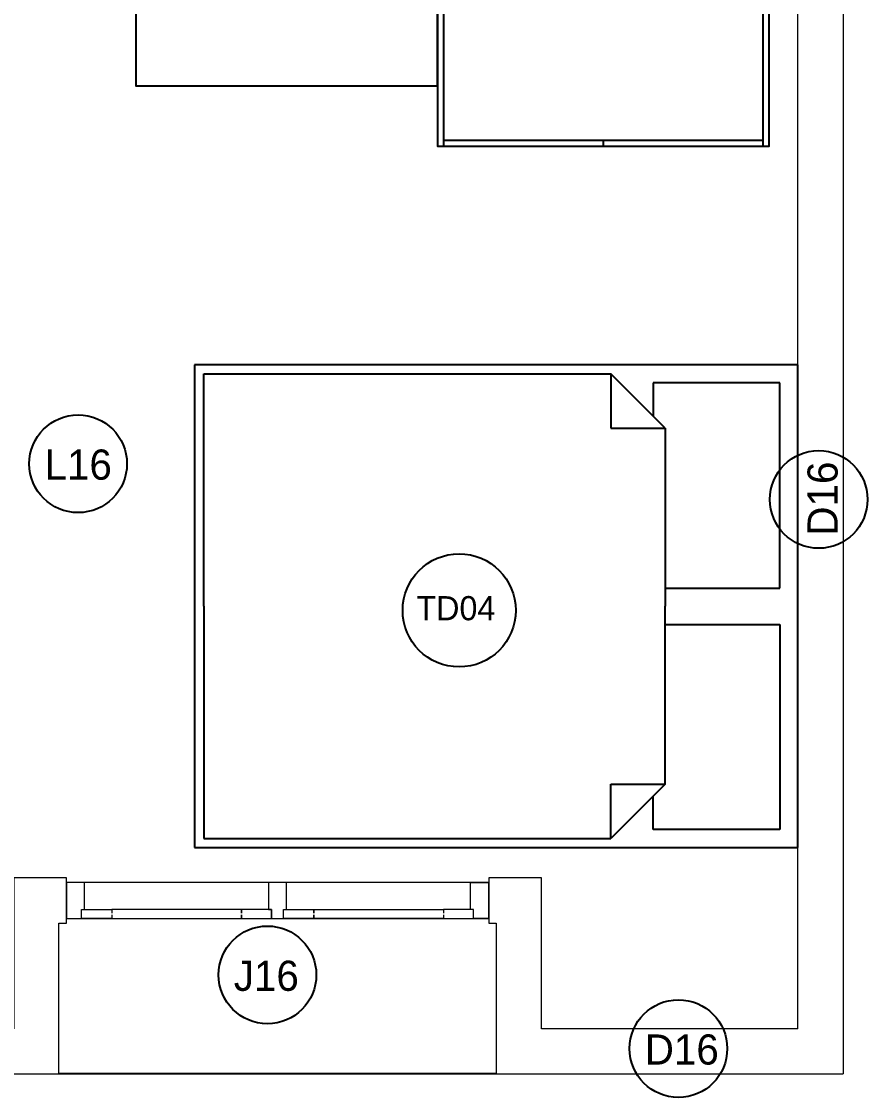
# Model space of a CAD drawing. Header units: metres. Extents: x 0 to 2861, y -1 to 1496.
# Drawn here: x 25.901 to 28.706, y 3.897 to 7.463 of the extents above; entities that cross this region are included whole.
import ezdxf

# ---------------------------------------------------------------- set-up
doc = ezdxf.new("R2010")
doc.units = ezdxf.units.M
doc.linetypes.add('ACAD_ISO04W100', pattern=[30, 24, -3, 0, -3])
for name, color, linetype in [('ARS-ATAP', 5, 'Continuous'), ('ARS-FURNITURE', 252, 'Continuous'), ('ARS-LANTAI', 2, 'Continuous'), ('FURNITURE', 251, 'Continuous'), ('TEKS', 7, 'Continuous')]:
    doc.layers.add(name, color=color, linetype=linetype)
doc.layers.add('ARS-KUSEN', color=25, linetype='Continuous', lineweight=9)
doc.layers.add('ARS_DINDING', color=1, linetype='Continuous', lineweight=15)

# ---------------------------------------------------------------- blocks, each defined once
blk = doc.blocks.new('bed 150x200')
at = {"layer": 'FURNITURE', "linetype": 'Continuous'}
for points in [[(50, 6), (-110, 6)], [(-110, 6), (-110, -194)], [(50, -194), (50, 6)], [(-36, 0), (-104, 0)], [(-104, 0), (-104, -42)], [(-36, -38), (-36, 0)], [(-24, -38), (-24, 0)], [(-24, 0), (44, 0)], [(44, 0), (44, -42)], [(-89, -38), (-107, -56)], [(-89, -56), (-89, -38)], [(-89, -38), (-30, -38)], [(29, -38), (-30, -38)], [(29, -56), (29, -38)], [(29, -38), (47, -56)], [(-104, -42), (-93, -42)], [(44, -42), (33, -42)], [(-107, -191), (-107, -56)], [(-107, -56), (-89, -56)], [(47, -56), (29, -56)], [(47, -191), (47, -56)], [(-30, -191), (-107, -191)], [(-30, -191), (47, -191)], [(-110, -194), (50, -194)]]:
    blk.add_lwpolyline(points, dxfattribs=at)
blk = doc.blocks.new('LEMARI BAJU 2')
at = {"layer": 'ARS-FURNITURE'}
blk.add_lwpolyline([(-86.58, -58), (23.42, -58), (23.42, 2), (-86.58, 2)], close=True, dxfattribs=at)
for points in [[(-84.58, 2), (-84.58, -56)], [(21.42, 0), (-84.58, 0)], [(-31.58, 0), (-31.58, 2)], [(21.42, -56), (21.42, 2)], [(-84.58, -56), (21.42, -56)]]:
    blk.add_lwpolyline(points, dxfattribs=at)

msp = doc.modelspace()

# ---------------------------------------------------------------- linework, layer by layer
at = {"layer": 'ARS-FURNITURE'}
msp.add_lwpolyline([(27.2798, 7.65), (26.2798, 7.65), (26.2798, 7.25), (27.2798, 7.25)], close=True, dxfattribs=at)
at = {"layer": 'ARS-KUSEN'}
for points in [[(26.0498, 4.49), (26.0998, 4.49), (26.0998, 4.52), (26.1098, 4.52), (26.1098, 4.61), (26.0498, 4.61)], [(27.4498, 4.61), (26.0498, 4.61), (26.0498, 4.49), (27.4498, 4.49)], [(26.7298, 4.49), (26.7698, 4.49), (26.7698, 4.52), (26.7798, 4.52), (26.7798, 4.61), (26.7198, 4.61), (26.7198, 4.52), (26.7298, 4.52)], [(27.4498, 4.49), (27.3998, 4.49), (27.3998, 4.52), (27.3898, 4.52), (27.3898, 4.61), (27.4498, 4.61)]]:
    msp.add_lwpolyline(points, close=True, dxfattribs=at)
for points in [[(26.1998, 4.5025), (26.1998, 4.49), (26.0998, 4.49), (26.0998, 4.52), (26.1998, 4.52), (26.1998, 4.5075)], [(26.6298, 4.5075), (26.6298, 4.52), (26.1998, 4.52), (26.1998, 4.5075)], [(26.1998, 4.5025), (26.1998, 4.49), (26.6298, 4.49), (26.6298, 4.5025)], [(26.6298, 4.5025), (26.6298, 4.49), (26.7298, 4.49), (26.7298, 4.52), (26.6298, 4.52), (26.6298, 4.5075)], [(26.8698, 4.5025), (26.8698, 4.49), (26.7698, 4.49), (26.7698, 4.52), (26.8698, 4.52), (26.8698, 4.5075)], [(26.8698, 4.5075), (26.8698, 4.52), (27.2998, 4.52), (27.2998, 4.5075)], [(27.2998, 4.5025), (27.2998, 4.49), (26.8698, 4.49), (26.8698, 4.5025)], [(27.2998, 4.5025), (27.2998, 4.49), (27.3998, 4.49), (27.3998, 4.52), (27.2998, 4.52), (27.2998, 4.5075)]]:
    msp.add_lwpolyline(points, dxfattribs=at)
at = {"layer": 'ARS-LANTAI', "color": 2}
msp.add_lwpolyline([(27.4748, 3.975), (26.0248, 3.975)], dxfattribs=at)
at = {"layer": 'ARS_DINDING', "color": 251}
for points in [[(28.6248, 11.75), (28.6248, 3.975)], [(28.4748, 4.125), (28.4748, 7.65)], [(24.8748, 4.6), (24.8748, 3.975), (26.0248, 3.975), (26.0248, 4.475)], [(26.0248, 4.475), (26.0498, 4.475), (26.0498, 4.625), (25.8748, 4.625), (25.8748, 4.125)], [(27.6248, 4.125), (27.6248, 4.625), (27.4498, 4.625), (27.4498, 4.475), (27.4748, 4.475)], [(27.4748, 4.475), (27.4748, 3.975), (28.6248, 3.975)], [(28.4748, 4.125), (27.6248, 4.125)]]:
    msp.add_lwpolyline(points, dxfattribs=at)
at = {"layer": 'TEKS', "color": 5}
for centre in [(26.0885, 5.9972), (28.5438, 5.8788), (28.0787, 4.0589)]:
    msp.add_circle(centre, 0.1619, dxfattribs=at)
at = {"layer": 'TEKS'}
for centre, radius in [((27.3519, 5.5113), 0.1874), ((26.7161, 4.3032), 0.1619)]:
    msp.add_circle(centre, radius, dxfattribs=at)

# ---------------------------------------------------------------- block references
at = {"layer": 'ARS-ATAP', "color": 6, "linetype": 'ACAD_ISO04W100', "xscale": 0.01, "yscale": 0.01, "zscale": 0.01, "rotation": 270}
msp.add_blockref('bed 150x200', (28.4148, 5.225), dxfattribs=at)
at = {"layer": 'ARS-FURNITURE', "xscale": 0.01, "yscale": 0.01, "zscale": 0.01, "rotation": 180}
msp.add_blockref('LEMARI BAJU 2', (27.514, 7.07), dxfattribs=at)

# ---------------------------------------------------------------- texts
at = {"layer": 'TEKS', "attachment_point": 1}
for s, insert, char_height in [('L16', (25.9771, 6.0444), 0.1), ('TD04', (27.2102, 5.5585), 0.08), ('J16', (26.6046, 4.3504), 0.1), ('D16', (27.9673, 4.1061), 0.1)]:
    msp.add_mtext_dynamic_manual_height_columns(s, width=29.643153, gutter_width=1, heights=[0], dxfattribs=dict(at, insert=insert, char_height=char_height))
at = {"layer": 'TEKS', "insert": (28.5066, 5.759), "char_height": 0.1, "attachment_point": 1, "rotation": 90}
msp.add_mtext_dynamic_manual_height_columns('D16', width=29.643153, gutter_width=1, heights=[0], dxfattribs=at)

doc.saveas('drawing.dxf')
